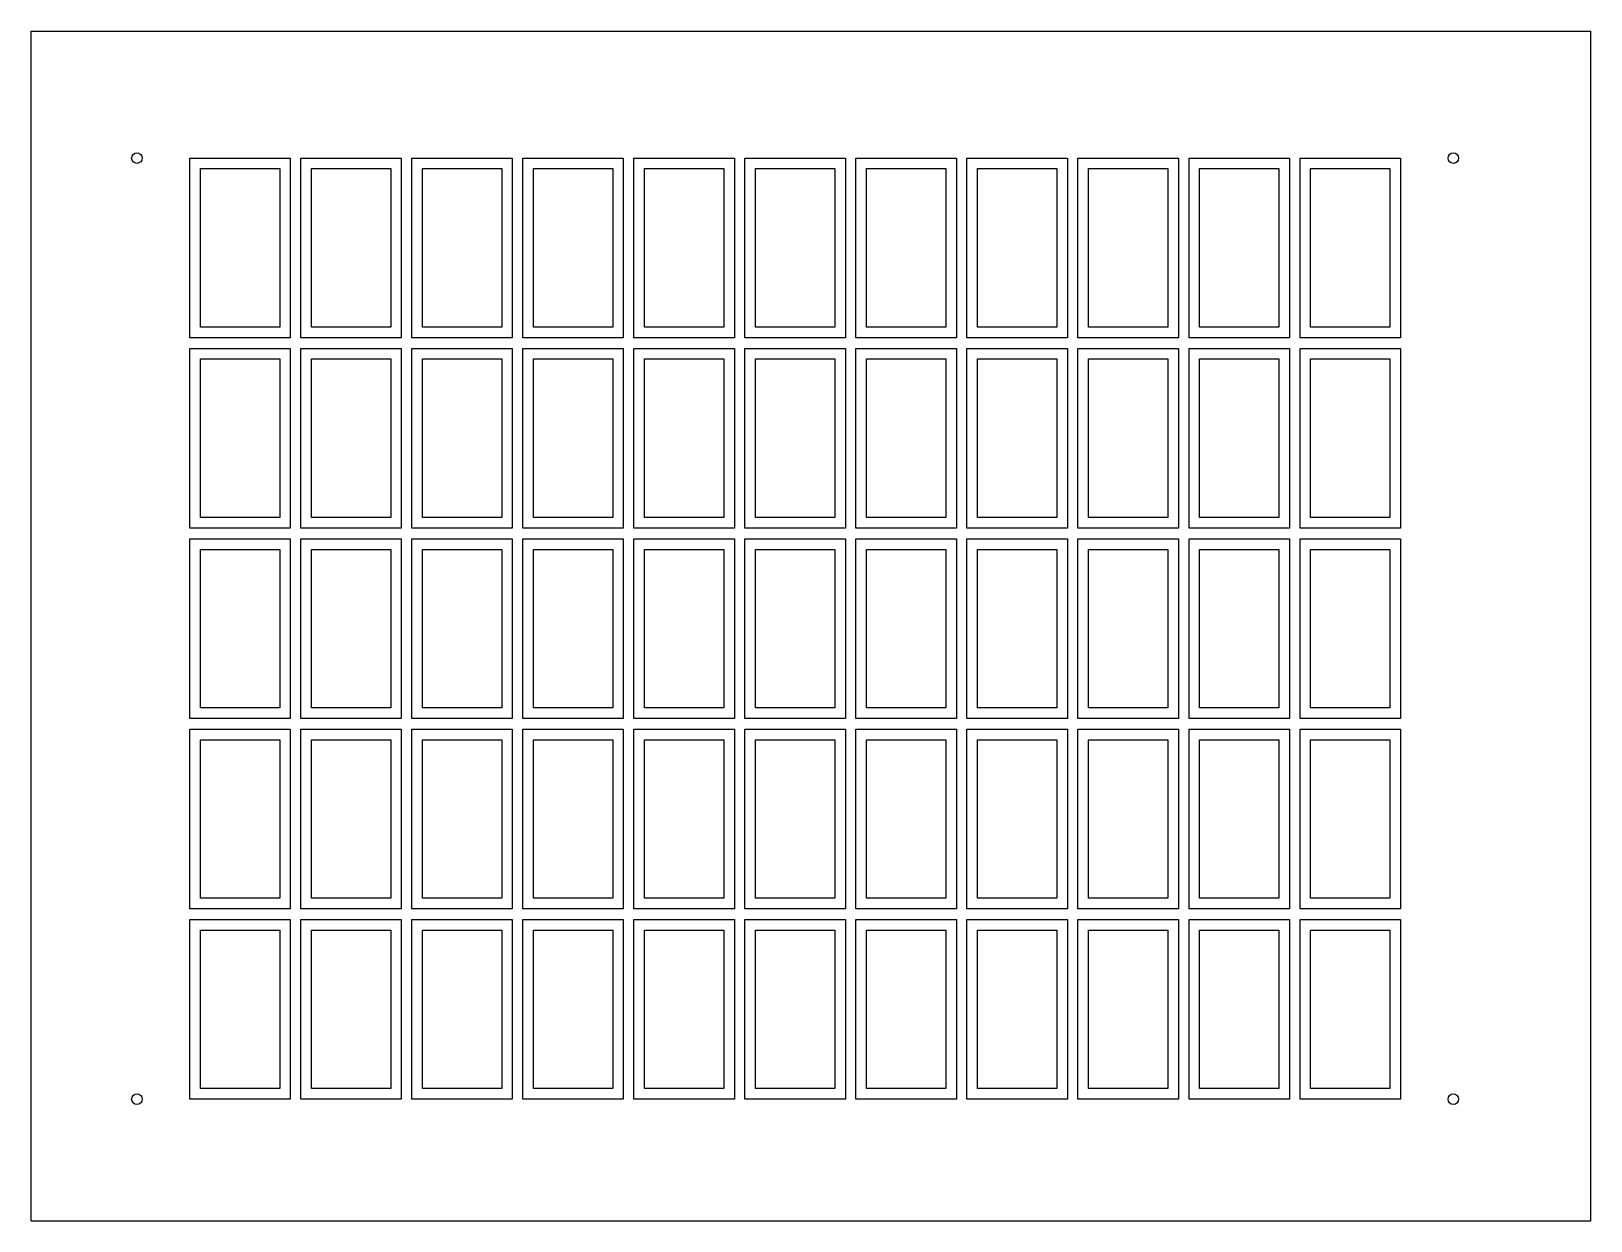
# Model space of a CAD drawing. Header units: millimetres. Extents: x 0 to 295, y 0 to 225.
import ezdxf

# ---------------------------------------------------------------- set-up
doc = ezdxf.new("R2010")
doc.units = ezdxf.units.MM
doc.layers.get('0').update_dxf_attribs({"linetype": 'CONTINUOUS', "lineweight": 25, "true_color": 0x000000})
doc.layers.add('gumb', color=7, linetype='CONTINUOUS', lineweight=25, true_color=0x000000)
doc.layers.add('gumb_okvir', color=1, linetype='CONTINUOUS', lineweight=25, true_color=0xff0000)

msp = doc.modelspace()

# ---------------------------------------------------------------- linework, layer by layer
for p, q in [((0, 0), (0, 225)), ((0, 225), (295, 225)), ((295, 0), (295, 225)), ((0, 0), (295, 0))]:
    msp.add_line(p, q)
msp.add_circle((20, 23), 1)
at = {"layer": 'gumb'}
for points in [[(32, 169), (32, 199), (47, 199), (47, 169), (32, 169)], [(53, 169), (53, 199), (68, 199), (68, 169), (53, 169)], [(74, 169), (74, 199), (89, 199), (89, 169), (74, 169)], [(95, 169), (95, 199), (110, 199), (110, 169), (95, 169)], [(116, 169), (116, 199), (131, 199), (131, 169), (116, 169)], [(137, 169), (137, 199), (152, 199), (152, 169), (137, 169)], [(158, 169), (158, 199), (173, 199), (173, 169), (158, 169)], [(179, 169), (179, 199), (194, 199), (194, 169), (179, 169)], [(200, 169), (200, 199), (215, 199), (215, 169), (200, 169)], [(221, 169), (221, 199), (236, 199), (236, 169), (221, 169)], [(242, 169), (242, 199), (257, 199), (257, 169), (242, 169)], [(32, 133), (32, 163), (47, 163), (47, 133), (32, 133)], [(53, 133), (53, 163), (68, 163), (68, 133), (53, 133)], [(74, 133), (74, 163), (89, 163), (89, 133), (74, 133)], [(95, 133), (95, 163), (110, 163), (110, 133), (95, 133)], [(116, 133), (116, 163), (131, 163), (131, 133), (116, 133)], [(137, 133), (137, 163), (152, 163), (152, 133), (137, 133)], [(158, 133), (158, 163), (173, 163), (173, 133), (158, 133)], [(179, 133), (179, 163), (194, 163), (194, 133), (179, 133)], [(200, 133), (200, 163), (215, 163), (215, 133), (200, 133)], [(221, 133), (221, 163), (236, 163), (236, 133), (221, 133)], [(242, 133), (242, 163), (257, 163), (257, 133), (242, 133)], [(32, 97), (32, 127), (47, 127), (47, 97), (32, 97)], [(53, 97), (53, 127), (68, 127), (68, 97), (53, 97)], [(74, 97), (74, 127), (89, 127), (89, 97), (74, 97)], [(95, 97), (95, 127), (110, 127), (110, 97), (95, 97)], [(116, 97), (116, 127), (131, 127), (131, 97), (116, 97)], [(137, 97), (137, 127), (152, 127), (152, 97), (137, 97)], [(158, 97), (158, 127), (173, 127), (173, 97), (158, 97)], [(179, 97), (179, 127), (194, 127), (194, 97), (179, 97)], [(200, 97), (200, 127), (215, 127), (215, 97), (200, 97)], [(221, 97), (221, 127), (236, 127), (236, 97), (221, 97)], [(242, 97), (242, 127), (257, 127), (257, 97), (242, 97)], [(32, 61), (32, 91), (47, 91), (47, 61), (32, 61)], [(53, 61), (53, 91), (68, 91), (68, 61), (53, 61)], [(74, 61), (74, 91), (89, 91), (89, 61), (74, 61)], [(95, 61), (95, 91), (110, 91), (110, 61), (95, 61)], [(116, 61), (116, 91), (131, 91), (131, 61), (116, 61)], [(137, 61), (137, 91), (152, 91), (152, 61), (137, 61)], [(158, 61), (158, 91), (173, 91), (173, 61), (158, 61)], [(179, 61), (179, 91), (194, 91), (194, 61), (179, 61)], [(200, 61), (200, 91), (215, 91), (215, 61), (200, 61)], [(221, 61), (221, 91), (236, 91), (236, 61), (221, 61)], [(242, 61), (242, 91), (257, 91), (257, 61), (242, 61)], [(32, 25), (32, 55), (47, 55), (47, 25), (32, 25)], [(53, 25), (53, 55), (68, 55), (68, 25), (53, 25)], [(74, 25), (74, 55), (89, 55), (89, 25), (74, 25)], [(95, 25), (95, 55), (110, 55), (110, 25), (95, 25)], [(116, 25), (116, 55), (131, 55), (131, 25), (116, 25)], [(137, 25), (137, 55), (152, 55), (152, 25), (137, 25)], [(158, 25), (158, 55), (173, 55), (173, 25), (158, 25)], [(179, 25), (179, 55), (194, 55), (194, 25), (179, 25)], [(200, 25), (200, 55), (215, 55), (215, 25), (200, 25)], [(221, 25), (221, 55), (236, 55), (236, 25), (221, 25)], [(242, 25), (242, 55), (257, 55), (257, 25), (242, 25)]]:
    msp.add_lwpolyline(points, dxfattribs=at)
for centre in [(20, 201), (269, 201), (269, 23)]:
    msp.add_circle(centre, 1, dxfattribs=at)
at = {"layer": 'gumb_okvir'}
for points in [[(30, 167), (30, 201), (49, 201), (49, 167), (30, 167)], [(51, 167), (51, 201), (70, 201), (70, 167), (51, 167)], [(72, 167), (72, 201), (91, 201), (91, 167), (72, 167)], [(93, 167), (93, 201), (112, 201), (112, 167), (93, 167)], [(114, 167), (114, 201), (133, 201), (133, 167), (114, 167)], [(135, 167), (135, 201), (154, 201), (154, 167), (135, 167)], [(156, 167), (156, 201), (175, 201), (175, 167), (156, 167)], [(177, 167), (177, 201), (196, 201), (196, 167), (177, 167)], [(198, 167), (198, 201), (217, 201), (217, 167), (198, 167)], [(219, 167), (219, 201), (238, 201), (238, 167), (219, 167)], [(240, 167), (240, 201), (259, 201), (259, 167), (240, 167)], [(30, 131), (30, 165), (49, 165), (49, 131), (30, 131)], [(51, 131), (51, 165), (70, 165), (70, 131), (51, 131)], [(72, 131), (72, 165), (91, 165), (91, 131), (72, 131)], [(93, 131), (93, 165), (112, 165), (112, 131), (93, 131)], [(114, 131), (114, 165), (133, 165), (133, 131), (114, 131)], [(135, 131), (135, 165), (154, 165), (154, 131), (135, 131)], [(156, 131), (156, 165), (175, 165), (175, 131), (156, 131)], [(177, 131), (177, 165), (196, 165), (196, 131), (177, 131)], [(198, 131), (198, 165), (217, 165), (217, 131), (198, 131)], [(219, 131), (219, 165), (238, 165), (238, 131), (219, 131)], [(240, 131), (240, 165), (259, 165), (259, 131), (240, 131)], [(30, 95), (30, 129), (49, 129), (49, 95), (30, 95)], [(51, 95), (51, 129), (70, 129), (70, 95), (51, 95)], [(72, 95), (72, 129), (91, 129), (91, 95), (72, 95)], [(93, 95), (93, 129), (112, 129), (112, 95), (93, 95)], [(114, 95), (114, 129), (133, 129), (133, 95), (114, 95)], [(135, 95), (135, 129), (154, 129), (154, 95), (135, 95)], [(156, 95), (156, 129), (175, 129), (175, 95), (156, 95)], [(177, 95), (177, 129), (196, 129), (196, 95), (177, 95)], [(198, 95), (198, 129), (217, 129), (217, 95), (198, 95)], [(219, 95), (219, 129), (238, 129), (238, 95), (219, 95)], [(240, 95), (240, 129), (259, 129), (259, 95), (240, 95)], [(30, 59), (30, 93), (49, 93), (49, 59), (30, 59)], [(51, 59), (51, 93), (70, 93), (70, 59), (51, 59)], [(72, 59), (72, 93), (91, 93), (91, 59), (72, 59)], [(93, 59), (93, 93), (112, 93), (112, 59), (93, 59)], [(114, 59), (114, 93), (133, 93), (133, 59), (114, 59)], [(135, 59), (135, 93), (154, 93), (154, 59), (135, 59)], [(156, 59), (156, 93), (175, 93), (175, 59), (156, 59)], [(177, 59), (177, 93), (196, 93), (196, 59), (177, 59)], [(198, 59), (198, 93), (217, 93), (217, 59), (198, 59)], [(219, 59), (219, 93), (238, 93), (238, 59), (219, 59)], [(240, 59), (240, 93), (259, 93), (259, 59), (240, 59)], [(30, 23), (30, 57), (49, 57), (49, 23), (30, 23)], [(51, 23), (51, 57), (70, 57), (70, 23), (51, 23)], [(72, 23), (72, 57), (91, 57), (91, 23), (72, 23)], [(93, 23), (93, 57), (112, 57), (112, 23), (93, 23)], [(114, 23), (114, 57), (133, 57), (133, 23), (114, 23)], [(135, 23), (135, 57), (154, 57), (154, 23), (135, 23)], [(156, 23), (156, 57), (175, 57), (175, 23), (156, 23)], [(177, 23), (177, 57), (196, 57), (196, 23), (177, 23)], [(198, 23), (198, 57), (217, 57), (217, 23), (198, 23)], [(219, 23), (219, 57), (238, 57), (238, 23), (219, 23)], [(240, 23), (240, 57), (259, 57), (259, 23), (240, 23)]]:
    msp.add_lwpolyline(points, dxfattribs=at)

doc.saveas('drawing.dxf')
